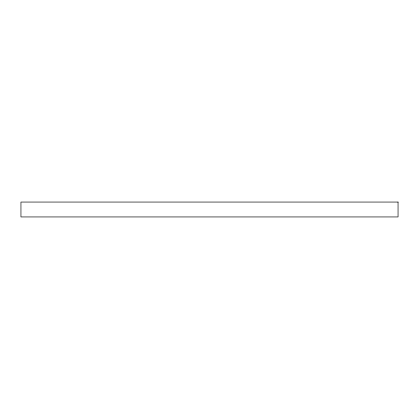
<?xml version="1.0" encoding="UTF-8"?>
<svg xmlns="http://www.w3.org/2000/svg" width="419" height="419" viewBox="0 0 419 419"><rect width="100%" height="100%" fill="white"/><g stroke="black" fill="none" stroke-linecap="round" stroke-linejoin="round"><path stroke-width="0.63" d="M398.05 202.058L20.95 202.058L20.95 216.942L398.05 216.942L398.05 202.058"/></g></svg>
